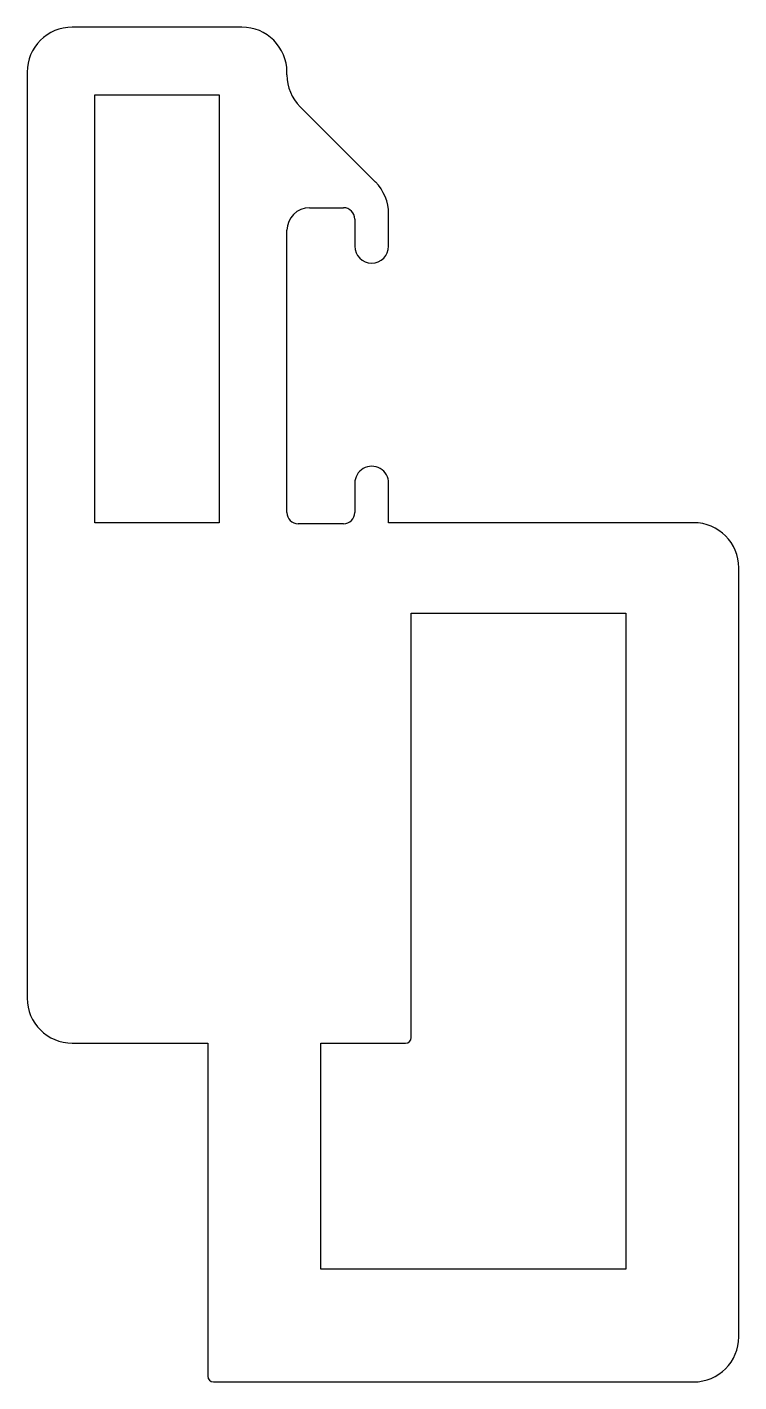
# Model space of a CAD drawing. Extents: x 2.3 to 33.8, y 1.4 to 61.4.
import ezdxf

# ---------------------------------------------------------------- set-up
doc = ezdxf.new("R2010")
doc.units = 0
doc.layers.get('0').update_dxf_attribs({"linetype": 'CONTINUOUS'})

msp = doc.modelspace()

# ---------------------------------------------------------------- linework, layer by layer
for p, q in [((11.842, 61.43), (4.342, 61.43)), ((2.342, 59.43), (2.342, 18.43)), ((13.842, 59.313), (13.842, 59.43)), ((5.342, 39.48), (5.342, 58.43)), ((5.342, 58.43), (10.842, 58.43)), ((10.842, 58.43), (10.842, 39.48)), ((17.756, 54.57), (14.428, 57.899)), ((14.842, 53.43), (16.342, 53.43)), ((16.842, 52.93), (16.842, 51.73)), ((18.342, 51.73), (18.342, 53.156)), ((13.842, 39.93), (13.842, 52.43)), ((16.842, 41.23), (16.842, 39.93)), ((18.342, 39.48), (18.342, 41.23)), ((10.842, 39.48), (5.342, 39.48)), ((16.342, 39.43), (14.342, 39.43)), ((31.842, 39.48), (18.342, 39.48)), ((33.842, 3.43), (33.842, 37.48)), ((19.342, 16.68), (19.342, 35.48)), ((19.342, 35.48), (28.842, 35.48)), ((28.842, 35.48), (28.842, 6.43)), ((4.342, 16.43), (10.342, 16.43)), ((10.342, 16.43), (10.342, 1.68)), ((15.342, 6.43), (15.342, 16.43)), ((15.342, 16.43), (19.092, 16.43)), ((28.842, 6.43), (15.342, 6.43)), ((10.592, 1.43), (31.842, 1.43))]:
    msp.add_line(p, q)
for centre, radius, start, end in [((4.342, 59.43), 2, 90, 180), ((11.842, 59.43), 2, 0, 90), ((15.842, 59.313), 2, 180, 225.00013), ((16.342, 53.156), 2, 0, 45.00013), ((14.842, 52.43), 1, 90, 180), ((16.342, 52.93), 0.5, 360, 90), ((17.592, 51.73), 0.75, 180, 360), ((17.592, 41.23), 0.75, 0, 180.00001), ((14.342, 39.93), 0.5, 180.00001, 270), ((16.342, 39.93), 0.5, 270, 0), ((31.842, 37.48), 2, 360, 90), ((4.342, 18.43), 2, 180, 270), ((19.092, 16.68), 0.25, 270, 0), ((31.842, 3.43), 2, 270, 360), ((10.592, 1.68), 0.25, 180, 270)]:
    msp.add_arc(centre, radius, start, end)

doc.saveas('drawing.dxf')
